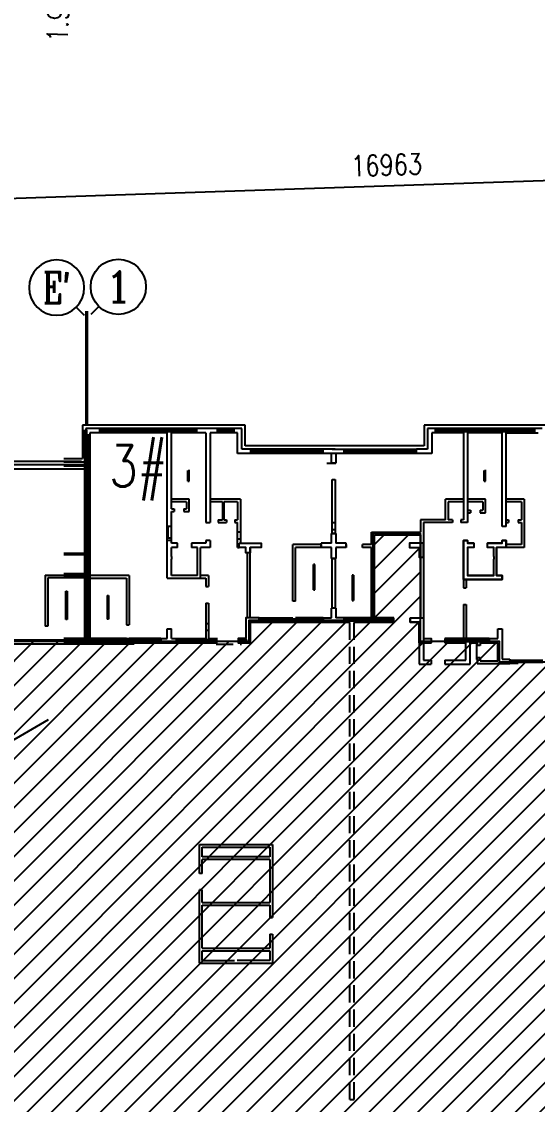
# Model space of a CAD drawing. Extents: x 634182 to 802382, y -1101880 to -864080.
# Drawn here: x 657889 to 665357, y -1037982 to -1022314 of the extents above; entities that cross this region are included whole.
import ezdxf
from ezdxf.enums import TextEntityAlignment as Align

# ---------------------------------------------------------------- set-up
doc = ezdxf.new("R2010")
doc.units = 0
doc.header["$LTSCALE"] = 1000
doc.header["$MEASUREMENT"] = 0
doc.linetypes.add('DASH', pattern=[0.35, 0.25, -0.1])
doc.layers.get('0').update_dxf_attribs({"linetype": 'CONTINUOUS'})
doc.layers.get('DEFPOINTS').update_dxf_attribs({"linetype": 'CONTINUOUS'})
for name, color, linetype in [('AXIS', 3, 'CONTINUOUS'), ('AXIS_TEXT', 7, 'CONTINUOUS'), ('PUB_DIM', 3, 'CONTINUOUS'), ('防火分區线', 2, 'CONTINUOUS')]:
    doc.layers.add(name, color=color, linetype=linetype)
doc.styles.add('COMPLEX', font='COMPLEX')
doc.styles.add('DIM_FONT', font='simplex.shx', dxfattribs={"width": 0.8})
doc.dimstyles.new('DIMN', dxfattribs={"dimtxt": 300, "dimasz": 1, "dimexe": 250, "dimexo": 300, "dimgap": 150, "dimtad": 1, "dimdec": 0, "dimzin": 0, "dimdsep": 46, "dimtxsty": 'DIM_FONT', "dimblk": '_DIMX', "dimblk1": '_DIMX', "dimblk2": '_DIMX', "dimcen": 2.5, "dimclrt": 7, "dimadec": 0, "dimazin": 0, "dimtfac": 1, "dimtdec": 0, "dimtix": 1, "dimtmove": 2, "dimatfit": 3, "dimldrblk": '_DIMX', "dimfxl": 0, "dimtolj": 1, "dimtzin": 0, "dimarcsym": 0})
doc.dimstyles.new('NORMAL', dxfattribs={"dimtxt": 300, "dimasz": 1, "dimexe": 250, "dimexo": 300, "dimgap": 150, "dimtad": 1, "dimdec": 0, "dimzin": 0, "dimdsep": 46, "dimtxsty": 'DIM_FONT', "dimblk": '_DIMX', "dimblk1": '_DIMX', "dimblk2": '_DIMX', "dimcen": 2.5, "dimclrt": 7, "dimadec": 0, "dimazin": 0, "dimtfac": 1, "dimtdec": 0, "dimtix": 1, "dimtmove": 2, "dimatfit": 3, "dimldrblk": '_DIMX', "dimfxl": 0, "dimtolj": 1, "dimtzin": 0, "dimarcsym": 0})

# ---------------------------------------------------------------- blocks, each defined once
blk = doc.blocks.new('_DIMX')
blk.add_line((-150, 0), (150, 0))
at = {"const_width": 50}
blk.add_lwpolyline([(-70, -70), (70, 70)], dxfattribs=at)
blk = doc.blocks.new('*D1557')
at = {"color": 0, "linetype": 'ByBlock'}
blk.add_arc((650335, -1021890), 8091, 0.0071, 1.8959, dxfattribs=at)
at = {"layer": 'DEFPOINTS', "color": 0, "linetype": 'ByBlock'}
for p in [(672063, -1021168), (658423, -1021711), (650335, -1021890), (650335, -1021890), (659024, -1021890)]:
    blk.add_point(p, dxfattribs=at)
at = {"color": 0, "linetype": 'ByBlock'}
for p, rotation in [((658421, -1021622), 91.8993958261639), ((658425, -1021890), 270.0035408565971)]:
    blk.add_blockref('_DIMX', p, dxfattribs=dict(at, rotation=rotation))
at = {"color": 7, "linetype": 'ByBlock', "insert": (658420, -1022186), "char_height": 300, "attachment_point": 5, "rotation": 87.9036, "style": 'DIM_FONT'}
blk.add_mtext('\\A1;1.90°', dxfattribs=at)
blk = doc.blocks.new('_AXISO2')
blk.add_line((0.354, 0.146), (0.5, 0))
blk.add_circle((0, 0.5), 0.5)
at = {"layer": 'AXIS_TEXT', "style": 'COMPLEX', "width": 1.041667}
blk.add_attdef('A', text='', height=0.56, dxfattribs=at).set_placement((-0.25, 0.22), (0.25, 0.22), align=Align.FIT)

msp = doc.modelspace()

# ---------------------------------------------------------------- hatches: boundary and pattern name
at = {"layer": '防火分區线'}
h = msp.add_hatch(dxfattribs=at)
h.set_pattern_fill('ANSI31', color=256, scale=2000, style=0)
h.set_pattern_definition([(45, (675357.98, -860898.43), (-176.7767, 176.7767), [])])
h.paths.add_polyline_path([(665586.645, -1031582.39), (664806.645, -1031582.39), (664806.645, -1031282.39), (663666.645, -1031282.39), (663666.645, -1030982.39), (663666.645, -1029722.39), (662976.645, -1029722.39), (662976.645, -1030982.39), (661176.645, -1030982.39), (661176.645, -1031282.39), (658836.645, -1031282.39), (656064.663, -1031282.39), (656067.391, -1031364.625), (656173.487, -1034562.847), (655873.651, -1034572.793), (655916.422, -1035862.082), (656216.257, -1035852.135), (656234.16, -1036391.838), (655934.325, -1036401.785), (655977.096, -1037691.076), (656276.931, -1037681.148), (656302.113, -1038440.258), (669392.224, -1038440.258), (669392.224, -1031282.39), (669126.645, -1031282.39), (669126.645, -1031582.39), (668346.645, -1031582.39), (668346.645, -1030982.39), (667712.224, -1030982.39), (667686.645, -1030982.39), (667686.645, -1028454.39), (666246.645, -1028454.39), (666246.645, -1030982.39), (665586.645, -1030982.39)])

# ---------------------------------------------------------------- linework, layer by layer
for p, q in [((661124.645, -1028154.39), (658768.645, -1028154.39)), ((658768.645, -1028154.39), (658768.645, -1028634.369)), ((658797.83, -1028223.311), (658797.83, -1031263.311)), ((661076.645, -1028202.39), (658816.645, -1028202.39)), ((658816.645, -1028202.39), (658816.645, -1030012.39)), ((658829.83, -1028223.311), (658829.83, -1031263.311)), ((658857.83, -1028283.311), (658857.83, -1031263.311)), ((659996.645, -1028262.39), (658876.645, -1028262.39)), ((658876.645, -1028262.39), (658876.645, -1031242.39)), ((659016.645, -1028202.39), (659016.645, -1028262.39)), ((660186.645, -1028202.39), (659886.643, -1028202.39)), ((659886.643, -1028202.39), (659886.643, -1028262.39)), ((659996.645, -1029622.39), (659996.645, -1028262.39)), ((660056.645, -1029362.39), (660056.645, -1028262.39)), ((660556.645, -1028262.39), (660056.645, -1028262.39)), ((660186.645, -1028262.39), (660186.645, -1028202.39)), ((660426.645, -1028262.39), (660426.645, -1028202.39)), ((660726.657, -1028202.39), (660426.645, -1028202.39)), ((660556.645, -1028262.39), (660556.645, -1029562.39)), ((660616.645, -1028262.39), (660616.645, -1029562.39)), ((661016.645, -1028262.39), (660616.645, -1028262.39)), ((660726.657, -1028262.39), (660726.657, -1028202.39)), ((661076.645, -1028202.414), (660966.657, -1028202.414)), ((660966.657, -1028262.39), (660966.657, -1028202.414)), ((661016.645, -1028562.39), (661016.645, -1028262.39)), ((661076.645, -1028502.39), (661076.645, -1028202.39)), ((661124.645, -1028454.39), (661124.645, -1028154.39)), ((665474.646, -1028154.39), (663718.645, -1028154.39)), ((663718.645, -1028154.39), (663718.645, -1028454.39)), ((664866.645, -1028202.326), (663766.645, -1028202.429)), ((663766.645, -1028202.429), (663766.645, -1028502.39)), ((663826.645, -1028262.39), (663826.645, -1028562.39)), ((664176.643, -1028262.39), (663826.645, -1028262.39)), ((663876.643, -1028202.419), (663876.643, -1028262.39)), ((664176.643, -1028202.39), (664176.643, -1028262.391)), ((664286.645, -1028262.39), (664176.643, -1028262.39)), ((664286.645, -1028262.39), (664286.645, -1029522.39)), ((664716.645, -1028262.311), (664346.645, -1028262.39)), ((664346.645, -1028262.39), (664346.645, -1029562.39)), ((665426.645, -1028202.429), (664716.645, -1028202.362)), ((664846.645, -1028262.39), (664716.645, -1028262.362)), ((664846.645, -1029622.39), (664846.645, -1028262.39)), ((664906.645, -1029622.39), (664906.645, -1028262.39)), ((664906.645, -1028262.39), (665366.645, -1028262.39)), ((665016.648, -1028202.39), (665016.648, -1028262.39)), ((665316.648, -1028202.419), (665316.648, -1028262.391)), ((663718.645, -1028454.39), (661124.645, -1028454.39)), ((663826.645, -1028562.39), (661016.645, -1028562.39)), ((662256.645, -1028502.39), (661076.645, -1028502.39)), ((661206.645, -1028502.39), (661076.645, -1028502.39)), ((661206.645, -1028562.39), (661206.645, -1028502.39)), ((662256.645, -1028562.39), (662256.645, -1028502.39)), ((662426.645, -1028502.39), (662256.645, -1028502.39)), ((662376.645, -1028702.39), (662376.645, -1028562.39)), ((662386.645, -1028502.39), (663606.646, -1028502.39)), ((662436.645, -1028562.39), (662436.645, -1028702.39)), ((662556.645, -1028502.39), (662556.645, -1028562.39)), ((663766.645, -1028502.39), (663606.645, -1028502.39)), ((663606.646, -1028562.39), (663606.646, -1028502.39)), ((655578.504, -1028675.311), (658753.83, -1028675.311)), ((655578.504, -1028723.311), (658797.83, -1028723.311)), ((658502.18, -1028682.303), (658816.645, -1028682.381)), ((658502.18, -1028742.299), (658816.645, -1028742.39)), ((658502.192, -1028634.303), (658768.645, -1028634.369)), ((662306.645, -1028702.39), (662436.645, -1028702.39)), ((662436.645, -1028702.39), (662376.645, -1028702.39)), ((655578.504, -1028783.311), (658797.83, -1028783.311)), ((660296.645, -1028964.39), (660296.645, -1028809.713)), ((660316.645, -1028964.39), (660316.645, -1028798.534)), ((664586.645, -1028964.39), (664586.645, -1028809.713)), ((664606.645, -1028964.39), (664606.645, -1028798.534)), ((660296.645, -1028964.39), (660316.645, -1028964.39)), ((662386.645, -1029722.39), (662386.645, -1028942.39)), ((662386.645, -1028942.39), (662426.645, -1028942.39)), ((662426.645, -1028942.39), (662426.645, -1029722.39)), ((664586.645, -1028964.39), (664606.645, -1028964.39)), ((660316.645, -1029222.39), (660056.645, -1029222.39)), ((660316.645, -1029402.39), (660316.645, -1029222.39)), ((661056.645, -1029222.39), (660616.645, -1029222.39)), ((661056.645, -1029222.39), (661056.645, -1029862.391)), ((664026.645, -1029522.39), (664026.645, -1029222.39)), ((664286.645, -1029222.39), (664026.645, -1029222.39)), ((664606.645, -1029222.39), (664346.645, -1029222.39)), ((664606.645, -1029422.39), (664606.645, -1029222.39)), ((665166.646, -1029222.39), (664906.645, -1029222.39)), ((665166.646, -1029222.39), (665166.646, -1029922.39)), ((660276.645, -1029262.39), (660056.645, -1029262.39)), ((660056.645, -1029362.39), (660096.645, -1029362.39)), ((660096.645, -1029362.39), (660096.645, -1029402.39)), ((660236.645, -1029362.39), (660236.645, -1029402.39)), ((660236.645, -1029362.39), (660276.645, -1029362.39)), ((660276.645, -1029262.39), (660276.645, -1029362.39)), ((660796.645, -1029262.39), (660616.645, -1029262.39)), ((660796.645, -1029262.39), (660796.645, -1029522.39)), ((660816.645, -1029262.39), (660816.645, -1029522.39)), ((661016.645, -1029262.39), (660816.645, -1029262.39)), ((661016.645, -1029262.39), (661016.645, -1029522.39)), ((664066.645, -1029262.39), (664066.645, -1029522.39)), ((664286.645, -1029262.39), (664066.645, -1029262.39)), ((664566.645, -1029262.39), (664346.645, -1029262.39)), ((664346.645, -1029382.39), (664386.645, -1029382.39)), ((664386.645, -1029382.39), (664386.645, -1029422.39)), ((664526.645, -1029382.39), (664526.645, -1029422.39)), ((664526.645, -1029382.39), (664566.645, -1029382.39)), ((664566.645, -1029262.39), (664566.645, -1029382.39)), ((665126.646, -1029262.39), (664906.645, -1029262.39)), ((665126.646, -1029262.39), (665126.646, -1029522.39)), ((660056.645, -1029862.39), (660056.645, -1029402.39)), ((660056.645, -1029402.39), (660096.645, -1029402.39)), ((660236.645, -1029402.39), (660316.645, -1029402.39)), ((660736.645, -1029522.39), (660796.645, -1029522.39)), ((660736.645, -1029522.39), (660736.645, -1029562.39)), ((660816.645, -1029522.39), (660856.645, -1029522.39)), ((660856.645, -1029522.39), (660856.645, -1029562.39)), ((660976.645, -1029522.39), (661016.645, -1029522.39)), ((660976.645, -1029522.39), (660976.645, -1029562.39)), ((664026.645, -1029522.39), (663666.645, -1029522.39)), ((663666.645, -1029522.39), (663666.645, -1029702.39)), ((664126.645, -1029522.39), (664066.645, -1029522.39)), ((664126.645, -1029522.39), (664126.645, -1029562.39)), ((664286.645, -1029522.39), (664246.645, -1029522.39)), ((664246.645, -1029522.39), (664246.645, -1029562.39)), ((664346.645, -1029422.39), (664386.645, -1029422.39)), ((664526.645, -1029422.39), (664606.645, -1029422.39)), ((664906.645, -1029522.39), (664936.645, -1029522.39)), ((664936.645, -1029522.39), (664936.645, -1029562.39)), ((665076.645, -1029522.39), (665076.645, -1029562.39)), ((665076.645, -1029522.39), (665126.646, -1029522.39)), ((659996.645, -1029822.39), (659996.645, -1029622.39)), ((660056.645, -1029622.39), (659996.645, -1029622.39)), ((660008.645, -1029782.39), (660008.645, -1029622.39)), ((660556.645, -1029562.39), (660616.645, -1029562.39)), ((660736.645, -1029562.39), (660856.645, -1029562.39)), ((660976.645, -1029562.39), (661016.645, -1029562.39)), ((661016.645, -1029922.39), (661016.645, -1029562.39)), ((661056.645, -1029702.391), (661016.645, -1029702.391)), ((662386.645, -1029562.39), (662426.645, -1029562.39)), ((662386.645, -1029662.39), (662426.645, -1029662.39)), ((662956.645, -1029702.39), (663666.645, -1029702.39)), ((662956.645, -1029882.39), (662956.645, -1029702.39)), ((663706.645, -1029562.39), (663706.645, -1030942.39)), ((664126.645, -1029562.39), (663706.645, -1029562.39)), ((664346.645, -1029562.39), (664246.645, -1029562.39)), ((664906.645, -1029622.39), (664846.645, -1029622.39)), ((664906.645, -1029562.39), (664936.645, -1029562.39)), ((665076.645, -1029562.39), (665126.646, -1029562.39)), ((665126.646, -1029562.39), (665126.646, -1029882.39)), ((660056.645, -1029822.39), (659996.645, -1029822.39)), ((659996.645, -1030368.39), (659996.645, -1029822.39)), ((660008.645, -1029782.39), (660056.645, -1029782.39)), ((660146.645, -1029862.39), (660056.645, -1029862.39)), ((660146.645, -1029922.39), (660146.645, -1029862.39)), ((660346.645, -1029862.39), (660346.645, -1029922.39)), ((660556.645, -1029862.39), (660346.645, -1029862.39)), ((660616.645, -1029822.39), (660556.645, -1029822.39)), ((660556.645, -1029822.39), (660556.645, -1029862.39)), ((660616.645, -1029822.39), (660556.645, -1029822.39)), ((660616.645, -1029822.39), (660616.645, -1029922.39)), ((661056.645, -1029802.391), (661016.645, -1029802.391)), ((662226.645, -1029922.39), (662226.645, -1029862.39)), ((662376.645, -1029862.39), (662226.645, -1029862.39)), ((662376.645, -1029862.39), (662376.645, -1029722.39)), ((662386.645, -1029722.39), (662426.645, -1029722.39)), ((662426.645, -1029722.39), (662386.645, -1029722.39)), ((662436.645, -1029722.39), (662436.645, -1029862.39)), ((662586.645, -1029862.39), (662436.645, -1029862.39)), ((662586.645, -1029922.39), (662586.645, -1029862.39)), ((662996.645, -1029742.39), (663666.645, -1029742.39)), ((662996.645, -1030942.39), (662996.645, -1029742.39)), ((663666.645, -1029742.39), (663666.645, -1030942.39)), ((664286.645, -1029822.39), (664286.645, -1030388.39)), ((664346.645, -1029822.39), (664286.645, -1029822.39)), ((664346.645, -1029822.39), (664306.645, -1029822.39)), ((664346.645, -1029822.39), (664346.645, -1029862.39)), ((664436.645, -1029862.39), (664346.645, -1029862.39)), ((664436.645, -1029862.39), (664436.645, -1029922.39)), ((664636.645, -1029922.39), (664636.645, -1029862.39)), ((664846.645, -1029862.39), (664636.645, -1029862.39)), ((664906.645, -1029822.39), (664846.645, -1029822.39)), ((664846.645, -1029862.39), (664846.645, -1029822.39)), ((664906.645, -1029922.39), (664906.645, -1029822.39)), ((658816.645, -1030012.39), (658502.18, -1030012.39)), ((660056.645, -1030052.39), (660056.645, -1029922.39)), ((660146.645, -1029922.39), (660056.645, -1029922.39)), ((660436.645, -1029922.39), (660346.645, -1029922.39)), ((660436.645, -1030328.39), (660436.645, -1029922.39)), ((660616.645, -1029922.39), (660476.645, -1029922.39)), ((660476.645, -1030368.39), (660476.645, -1029922.39)), ((661016.645, -1029922.39), (661036.645, -1029922.39)), ((661136.646, -1029922.39), (661036.645, -1029922.39)), ((661156.645, -1030002.371), (661156.645, -1030942.39)), ((661196.645, -1030942.39), (661196.645, -1029922.39)), ((661326.645, -1029922.39), (661196.646, -1029922.39)), ((661816.645, -1030702.39), (661816.645, -1029882.39)), ((662226.645, -1029882.39), (661816.645, -1029882.39)), ((661856.645, -1030702.39), (661856.645, -1029922.39)), ((662376.645, -1029922.39), (661856.645, -1029922.39)), ((662226.645, -1029882.39), (662226.645, -1029922.39)), ((662586.645, -1029922.39), (662436.645, -1029922.39)), ((662436.645, -1029922.39), (662436.645, -1030082.39)), ((662586.645, -1029882.39), (662586.645, -1029922.39)), ((662586.645, -1029922.39), (662586.645, -1029882.39)), ((662956.645, -1029882.39), (662826.645, -1029882.39)), ((662826.645, -1029922.39), (662826.645, -1029882.39)), ((662956.645, -1029922.39), (662826.645, -1029922.39)), ((662956.645, -1030942.39), (662956.645, -1029922.39)), ((664436.645, -1029922.39), (664346.645, -1029922.39)), ((664346.645, -1029922.39), (664346.645, -1030328.39)), ((664726.645, -1029922.39), (664636.645, -1029922.39)), ((664726.645, -1030052.39), (664726.645, -1029922.39)), ((665166.646, -1029922.39), (664766.645, -1029922.39)), ((664766.645, -1030328.39), (664766.645, -1029922.39)), ((665126.646, -1029882.39), (664906.645, -1029882.39)), ((658816.645, -1030032.39), (658502.18, -1030032.39)), ((658816.645, -1030032.39), (658816.645, -1031302.39)), ((660056.645, -1030052.39), (660056.645, -1030092.39)), ((660056.645, -1030328.39), (660056.645, -1030092.39)), ((662116.645, -1030538.39), (662116.645, -1030172.39)), ((662136.645, -1030172.39), (662116.645, -1030172.39)), ((662136.645, -1030538.39), (662136.645, -1030172.39)), ((662386.645, -1030082.39), (662426.645, -1030082.39)), ((662426.645, -1030082.39), (662386.645, -1030082.39)), ((662386.645, -1030802.39), (662386.645, -1030082.39)), ((662426.645, -1030082.39), (662426.645, -1030802.39)), ((664726.625, -1030052.39), (664726.625, -1030092.39)), ((664726.645, -1030328.39), (664726.645, -1030092.39)), ((658227.83, -1030323.311), (658227.83, -1031063.311)), ((658227.83, -1030323.311), (658797.83, -1030323.311)), ((658502.18, -1030302.39), (658816.645, -1030302.39)), ((659446.645, -1030328.39), (658876.645, -1030328.39)), ((659446.645, -1030328.39), (659446.645, -1031042.39)), ((660436.645, -1030328.39), (660056.645, -1030328.39)), ((660596.645, -1030328.39), (660476.645, -1030328.39)), ((660596.645, -1030328.39), (660596.645, -1030488.39)), ((662676.645, -1030326.39), (662676.645, -1030692.39)), ((662696.645, -1030326.39), (662676.645, -1030326.39)), ((662696.645, -1030326.39), (662696.645, -1030485.888)), ((662696.645, -1030326.39), (662696.645, -1030692.39)), ((664726.645, -1030328.39), (664346.645, -1030328.39)), ((664726.645, -1030328.39), (664346.645, -1030328.39)), ((664846.625, -1030328.39), (664766.645, -1030328.39)), ((664846.625, -1030388.391), (664846.625, -1030328.39)), ((658267.83, -1030363.311), (658267.83, -1031063.311)), ((658797.83, -1030363.311), (658267.83, -1030363.311)), ((658816.645, -1030342.39), (658502.18, -1030342.39)), ((658876.645, -1030368.39), (659406.645, -1030368.39)), ((659406.645, -1030368.39), (659406.645, -1031042.39)), ((659996.645, -1030368.39), (660556.645, -1030368.39)), ((660556.645, -1030368.39), (660556.645, -1030488.39)), ((664286.625, -1030388.39), (664846.645, -1030388.39)), ((664286.625, -1030388.39), (664286.625, -1030508.39)), ((664326.625, -1030388.39), (664326.625, -1030508.39)), ((658527.83, -1030966.805), (658527.83, -1030554.805)), ((658527.83, -1030554.805), (658547.83, -1030554.805)), ((658547.83, -1030554.805), (658547.83, -1030966.805)), ((659126.645, -1030618.39), (659126.645, -1030962.39)), ((659126.645, -1030618.39), (659146.645, -1030618.39)), ((659146.645, -1030618.39), (659146.645, -1030962.39)), ((662116.645, -1030538.39), (662136.645, -1030538.39)), ((664286.625, -1030508.39), (664326.625, -1030508.39)), ((660556.645, -1030728.39), (660556.645, -1031242.39)), ((660596.645, -1030728.39), (660596.645, -1031242.39)), ((661856.645, -1030702.39), (661816.645, -1030702.39)), ((662436.645, -1030802.39), (662376.645, -1030802.39)), ((662376.645, -1030942.39), (662376.645, -1030802.39)), ((662426.645, -1030802.39), (662386.645, -1030802.39)), ((662436.645, -1030802.39), (662436.645, -1030942.39)), ((662676.645, -1030692.39), (662696.645, -1030692.39)), ((664286.625, -1030748.39), (664286.625, -1031270.541)), ((664286.625, -1030748.39), (664326.625, -1030748.39)), ((664326.625, -1030748.39), (664326.625, -1031270.541)), ((661326.645, -1030942.39), (661626.645, -1030942.39)), ((661326.645, -1030942.39), (661326.645, -1031002.39)), ((661626.645, -1030942.39), (661816.645, -1030942.39)), ((662256.645, -1030942.39), (661856.645, -1030942.39)), ((662256.645, -1030942.39), (662376.645, -1030942.39)), ((662256.645, -1030942.39), (662256.645, -1031002.39)), ((662556.645, -1030942.39), (662436.645, -1030942.39)), ((662956.645, -1030942.39), (662556.645, -1030942.39)), ((662556.645, -1030942.39), (662556.645, -1031002.39)), ((663276.645, -1030942.39), (662996.645, -1030942.39)), ((663276.645, -1031002.39), (663276.645, -1030942.39)), ((663516.645, -1030942.39), (663516.645, -1030942.39)), ((663516.645, -1030942.39), (663516.645, -1030942.39)), ((663516.645, -1030942.39), (663516.645, -1031002.39)), ((663516.645, -1031002.39), (663516.645, -1030942.39)), ((663516.665, -1030942.41), (663516.665, -1031002.41)), ((658267.83, -1031063.311), (658227.83, -1031063.311)), ((658547.83, -1030966.805), (658527.83, -1030966.805)), ((659146.645, -1030962.39), (659126.645, -1030962.39)), ((659406.645, -1031042.39), (659446.645, -1031042.39)), ((659996.645, -1031102.39), (660056.645, -1031102.39)), ((660556.645, -1031022.39), (660596.645, -1031022.39)), ((661196.645, -1031002.39), (661626.645, -1031002.39)), ((661196.645, -1031002.39), (661326.645, -1031002.39)), ((661196.645, -1031002.39), (661196.645, -1031302.39)), ((661196.645, -1031302.39), (661196.645, -1031002.39)), ((661626.645, -1031002.39), (662256.645, -1031002.39)), ((662256.645, -1031002.39), (662426.645, -1031002.39)), ((662256.645, -1031002.39), (662426.645, -1031002.39)), ((662556.645, -1031002.39), (662386.645, -1031002.39)), ((662386.645, -1031002.39), (662642.224, -1031002.39)), ((662702.224, -1031002.39), (663276.645, -1031002.39)), ((663646.645, -1031002.39), (663516.645, -1031002.39)), ((663516.645, -1031002.39), (663646.645, -1031002.39)), ((663646.645, -1031002.39), (663646.645, -1031302.39)), ((663646.645, -1031002.39), (663646.645, -1031612.39)), ((664786.625, -1031242.39), (664786.625, -1031102.39)), ((664846.645, -1031102.39), (664846.645, -1031542.39)), ((658797.83, -1031263.311), (656024.004, -1031263.311)), ((658816.645, -1031242.39), (658502.18, -1031242.39)), ((659520.731, -1031263.311), (658857.83, -1031263.311)), ((659006.645, -1031242.39), (658876.645, -1031242.39)), ((659406.645, -1031242.39), (659006.645, -1031242.39)), ((659016.645, -1031242.39), (659016.645, -1031302.39)), ((659406.645, -1031242.39), (659406.645, -1031242.39)), ((659406.645, -1031242.39), (659446.645, -1031242.39)), ((659446.645, -1031242.39), (659446.645, -1031242.39)), ((659906.645, -1031242.39), (659446.645, -1031242.39)), ((659906.645, -1031242.39), (659996.645, -1031242.39)), ((659906.645, -1031242.39), (659906.645, -1031302.39)), ((660126.645, -1031242.39), (660126.645, -1031302.39)), ((660126.645, -1031242.39), (660426.645, -1031242.39)), ((660426.645, -1031242.39), (660556.645, -1031242.39)), ((660556.645, -1031122.39), (660596.645, -1031122.39)), ((660596.645, -1031242.39), (660726.645, -1031242.39)), ((661026.645, -1031262.39), (661026.645, -1031302.39)), ((661026.645, -1031262.39), (661156.645, -1031262.39)), ((663706.645, -1031242.39), (663706.645, -1031552.39)), ((663816.645, -1031242.39), (663816.645, -1031242.39)), ((663816.645, -1031242.39), (663816.645, -1031302.39)), ((664656.665, -1031242.41), (664016.645, -1031242.39)), ((664016.645, -1031242.39), (664016.645, -1031302.39)), ((664016.645, -1031242.39), (664786.625, -1031242.39)), ((664016.645, -1031242.39), (664016.645, -1031302.39)), ((664656.645, -1031302.39), (664656.645, -1031242.39)), ((664656.665, -1031242.41), (664656.665, -1031302.41)), ((659520.731, -1031323.311), (657776.224, -1031323.311)), ((658856.645, -1031302.39), (658502.18, -1031302.39)), ((658816.645, -1031302.39), (659906.645, -1031302.39)), ((659006.645, -1031302.39), (658816.645, -1031302.39)), ((659906.645, -1031302.39), (660126.645, -1031302.39)), ((659906.645, -1031302.39), (660426.645, -1031302.39)), ((660426.645, -1031302.39), (660726.645, -1031302.39)), ((661026.645, -1031302.39), (661196.645, -1031302.39)), ((661026.645, -1031302.39), (661196.645, -1031302.39)), ((663646.645, -1031302.39), (663816.645, -1031302.39)), ((663646.645, -1031302.39), (663816.645, -1031302.39)), ((663646.665, -1031302.41), (663816.665, -1031302.41)), ((663646.665, -1031302.41), (663816.665, -1031302.41)), ((664016.645, -1031302.39), (664322.224, -1031302.39)), ((664322.224, -1031552.39), (664322.224, -1031302.39)), ((664382.224, -1031612.39), (664382.224, -1031302.39)), ((664382.224, -1031302.39), (664486.645, -1031302.39)), ((664486.645, -1031302.39), (664486.645, -1031342.39)), ((664526.645, -1031342.39), (664486.645, -1031342.39)), ((664526.645, -1031302.39), (664526.645, -1031342.39)), ((664526.645, -1031302.39), (664656.645, -1031302.39)), ((664786.645, -1031302.39), (664656.645, -1031302.39)), ((664656.665, -1031302.41), (664786.665, -1031302.41)), ((664656.665, -1031302.41), (664786.665, -1031302.41)), ((664786.645, -1031302.39), (664786.645, -1031562.39)), ((664786.645, -1031302.39), (664786.645, -1031562.39)), ((664786.645, -1031562.39), (664786.645, -1031302.39)), ((663706.645, -1031552.39), (663816.645, -1031552.39)), ((663816.645, -1031552.39), (663816.645, -1031612.39)), ((664016.645, -1031552.39), (664322.224, -1031552.39)), ((664016.645, -1031552.39), (664016.645, -1031612.39)), ((664486.645, -1031522.39), (664486.645, -1031602.39)), ((664526.645, -1031522.39), (664486.645, -1031522.39)), ((664526.645, -1031522.39), (664526.645, -1031562.39)), ((664526.645, -1031562.39), (664786.645, -1031562.39)), ((664846.645, -1031542.39), (664956.645, -1031542.39)), ((664846.645, -1031542.39), (664956.645, -1031542.39)), ((664956.645, -1031542.39), (664956.645, -1031602.39)), ((664956.645, -1031572.39), (665076.645, -1031572.39)), ((664956.665, -1031602.41), (664956.665, -1031562.41)), ((664956.665, -1031562.41), (664956.665, -1031602.41)), ((663646.645, -1031612.39), (663816.645, -1031612.39)), ((664016.645, -1031612.39), (664382.224, -1031612.39)), ((664486.645, -1031602.39), (664786.645, -1031602.39)), ((664956.645, -1031602.39), (664786.645, -1031602.39)), ((665076.645, -1031602.39), (664786.645, -1031602.39)), ((664786.665, -1031602.41), (664956.665, -1031602.41)), ((664786.665, -1031602.41), (664956.665, -1031602.41)), ((660462.224, -1034220.258), (661522.224, -1034220.258)), ((660462.224, -1034640.258), (660462.224, -1034220.258)), ((661522.224, -1034220.258), (661522.224, -1035280.258)), ((660502.224, -1034260.258), (661482.224, -1034260.258)), ((660502.224, -1034400.258), (660502.224, -1034260.258)), ((661482.224, -1034400.258), (660502.224, -1034400.258)), ((661482.224, -1034260.258), (661482.224, -1034400.258)), ((661482.224, -1034440.258), (660502.224, -1034440.258)), ((660502.224, -1034640.258), (660502.224, -1034440.258)), ((661482.224, -1034440.258), (661482.224, -1035060.258)), ((660502.224, -1034640.258), (660462.224, -1034640.258)), ((660462.224, -1035940.258), (660462.224, -1034880.258)), ((660502.224, -1034880.258), (660462.224, -1034880.258)), ((660502.224, -1035060.258), (660502.224, -1034880.258)), ((660502.224, -1035060.258), (661482.224, -1035060.258)), ((660502.224, -1035100.258), (661482.224, -1035100.258)), ((660502.224, -1035720.258), (660502.224, -1035100.258)), ((661482.224, -1035100.258), (661482.224, -1035280.258)), ((661482.224, -1035280.258), (661522.224, -1035280.258)), ((661482.224, -1035520.258), (661482.224, -1035720.258)), ((661482.224, -1035520.258), (661522.224, -1035520.258)), ((661522.224, -1035520.258), (661522.224, -1035940.258)), ((660502.224, -1035720.258), (661482.224, -1035720.258)), ((660502.224, -1035900.258), (660502.224, -1035760.258)), ((660502.224, -1035760.258), (661482.224, -1035760.258)), ((661482.224, -1035760.258), (661482.224, -1035900.258)), ((660462.224, -1035940.258), (661522.224, -1035940.258)), ((660502.224, -1035900.258), (660972.224, -1035900.258)), ((661482.224, -1035900.258), (661012.224, -1035900.258)), ((661482.224, -1035900.258), (661434.224, -1035900.258)), ((662642.224, -1037909.93), (662702.224, -1037909.93))]:
    msp.add_line(p, q)
at = {"linetype": 'Continuous'}
for p, q in [((662436.645, -1029722.39), (662376.645, -1029722.39)), ((662376.645, -1030082.39), (662376.645, -1029922.39)), ((662436.645, -1030082.39), (662376.645, -1030082.39)), ((660556.645, -1030488.39), (660596.645, -1030488.39)), ((660556.645, -1030728.39), (660596.645, -1030728.39)), ((659996.645, -1031242.39), (659996.645, -1031102.39)), ((660056.645, -1031242.39), (660056.645, -1031102.39)), ((664786.625, -1031102.39), (664846.645, -1031102.39)), ((660056.645, -1031242.39), (660126.645, -1031242.39))]:
    msp.add_line(p, q, dxfattribs=at)
at = {"linetype": 'DASH'}
for p, q in [((662642.224, -1037909.93), (662642.224, -1031002.39)), ((662702.224, -1037909.93), (662702.224, -1031002.39)), ((660704.021, -1031320.767), (661072.4, -1031320.767)), ((664475.505, -1031321.947), (664475.505, -1031543.598))]:
    msp.add_line(p, q, dxfattribs=at)
at = {"linetype": 'Continuous', "const_width": 60}
for points in [[(659016.645, -1028232.39), (660036.645, -1028232.39)], [(660036.645, -1028232.39), (660426.645, -1028232.39)], [(660726.657, -1028232.39), (660966.657, -1028232.402)], [(663876.643, -1028232.405), (664866.645, -1028232.358)], [(664866.645, -1028232.383), (665316.648, -1028232.405)], [(661206.645, -1028532.39), (662256.645, -1028532.39)], [(662556.645, -1028532.39), (663606.646, -1028532.39)]]:
    msp.add_lwpolyline(points, dxfattribs=at)
for points in [[(661036.646, -1029862.391), (661356.646, -1029862.391), (661356.646, -1029922.391), (661196.646, -1029922.391), (661196.645, -1030002.371), (661136.646, -1030002.371), (661136.646, -1029922.39), (661036.646, -1029922.39)], [(663706.665, -1029862.391), (663506.665, -1029862.391), (663506.665, -1029922.391), (663646.665, -1029922.391), (663646.665, -1030062.371), (663706.644, -1030062.371)], [(661326.645, -1030942.39), (661136.645, -1030942.39), (661136.645, -1031242.39), (661026.645, -1031242.39), (661026.645, -1031302.39), (661196.645, -1031302.39), (661196.645, -1031002.39), (661326.645, -1031002.39)], [(663516.645, -1030942.39), (663706.645, -1030942.39), (663706.645, -1031242.39), (663816.645, -1031242.39), (663816.645, -1031302.39), (663646.645, -1031302.39), (663646.645, -1031002.39), (663516.645, -1031002.39)]]:
    msp.add_lwpolyline(points, close=True)
msp.add_lwpolyline([(664726.625, -1030052.39), (664726.625, -1029922.391), (664636.625, -1029922.391), (664636.625, -1029862.391), (664846.625, -1029862.391), (664846.625, -1029822.391), (664906.625, -1029822.391), (664906.625, -1029922.391), (664766.645, -1029922.391), (664766.645, -1030328.391), (664846.625, -1030328.391), (664846.625, -1030388.391), (664286.625, -1030388.391), (664286.625, -1029822.391), (664346.625, -1029822.391), (664346.625, -1029862.391), (664436.625, -1029862.391), (664436.625, -1029922.391), (664346.625, -1029922.391), (664346.625, -1030328.391), (664726.625, -1030328.391), (664726.625, -1030092.39)])
at = {"const_width": 60}
for points in [[(661326.645, -1030972.39), (662256.645, -1030972.39)], [(662556.645, -1030972.39), (663276.645, -1030972.39)], [(658502.18, -1031272.39), (659906.645, -1031272.39)], [(660126.645, -1031272.39), (660726.645, -1031272.39)], [(664016.645, -1031272.39), (664656.645, -1031272.39)], [(664956.665, -1031572.39), (665436.645, -1031572.39)]]:
    msp.add_lwpolyline(points, dxfattribs=at)
at = {"layer": 'AXIS'}
for p, q in [((658817.83, -1026504.425), (658817.83, -1028154.39)), ((658836.645, -1026502.055), (658836.645, -1028154.39))]:
    msp.add_line(p, q, dxfattribs=at)
at = {"layer": '防火分區线', "ltscale": 1500}
for points in [[(667712.224, -1030982.39), (667686.645, -1030982.39), (667686.645, -1028454.39), (666246.645, -1028454.39), (666246.645, -1030982.39), (665586.645, -1030982.39), (665586.645, -1031582.39), (664806.645, -1031582.39), (664806.645, -1031282.39), (663666.645, -1031282.39), (663666.645, -1030982.39), (663666.645, -1029722.39), (662976.645, -1029722.39), (662976.645, -1030982.39), (661176.645, -1030982.39), (661176.645, -1031282.39), (658836.645, -1031282.39), (658836.645, -1031282.39), (656064.663, -1031282.39), (656067.391, -1031364.625), (656173.487, -1034562.847)], [(658274.266, -1032415.893), (652794.796, -1035606.525), (649364.489, -1035606.525)]]:
    msp.add_lwpolyline(points, dxfattribs=at)

# ---------------------------------------------------------------- block references
at = {"layer": 'AXIS', "ltscale": 1500}
ref = msp.add_blockref('_AXISO2', (658795.66, -1026163.393), dxfattribs=dict(at, xscale=-800, yscale=800, zscale=800, rotation=90))
ref.add_attrib('A', "E'", dxfattribs={"layer": 'AXIS_TEXT', "height": 448, "style": 'COMPLEX', "width": 0.815217}).set_placement((658195.66, -1026387.393), (658595.66, -1026387.393), align=Align.FIT)
ref = msp.add_blockref('_AXISO2', (658889.734, -1026151.544), dxfattribs=dict(at, xscale=800, yscale=800, zscale=800, rotation=270))
ref.add_attrib('A', '1', dxfattribs={"layer": 'AXIS_TEXT', "height": 448, "style": 'COMPLEX', "width": 2.083333}).set_placement((659089.734, -1026375.544), (659489.734, -1026375.544), align=Align.FIT)

# ---------------------------------------------------------------- texts
at = {"layer": '防火分區线', "ltscale": 1500, "style": 'DIM_FONT', "width": 0.8}
msp.add_text('3#', height=600, dxfattribs=at).set_placement((659158.311, -1029043.253))

# ---------------------------------------------------------------- dimensions: what is measured, and where the dimension line sits
dim = msp.add_angular_dim_2l(base=(658423.315, -1021711.039), line1=((650334.632, -1021890.166), (659023.682, -1021890.166)), line2=((650334.632, -1021890.166), (672062.848, -1021168.252)), dimstyle='NORMAL', override={"dimdec": 2, "dimadec": 2, "dimtdec": 2})
dim.commit()
dim.dimension.update_dxf_attribs({"geometry": '*D1557', "text_midpoint": (658419.884, -1022186.124), "dimtype": 130})
at = {"layer": 'PUB_DIM'}
msp.add_aligned_dim(p1=(654589.318, -1021448.662), p2=(671543.029, -1020885.368), distance=-3523.15, dimstyle='DIMN', dxfattribs=at).render()

doc.saveas('drawing.dxf')
